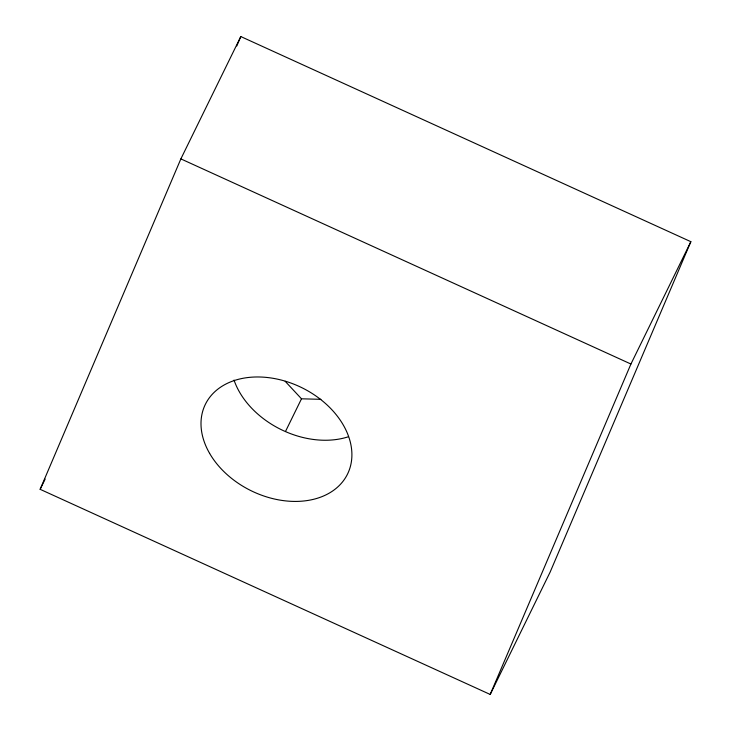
<?xml version="1.0" encoding="UTF-8"?>
<svg xmlns="http://www.w3.org/2000/svg" width="731" height="731" viewBox="0 0 731 731"><rect width="100%" height="100%" fill="white"/><g stroke="black" fill="none" stroke-linecap="round" stroke-linejoin="round"><path stroke-width="1.1" d="M40.141 489.313L180.868 158.892L240.801 36.55L690.859 241.687L550.132 572.108L490.199 694.45L40.141 489.313L45.139 479.116M236.78 45.989L240.801 36.55M490.199 694.45L630.926 364.029L690.859 241.687M285.51 431.427L301.492 398.806L320.891 399.327M180.868 158.892L630.926 364.029M285.181 381.299L301.492 398.806M348.203 436.809A79.167 57.42 26.1 0 1 234.03 380.093M209.614 453.375A79.167 57.42 26.1 0 0 340.18 484.589A79.167 57.42 26.1 0 0 279.562 379.636A79.167 57.42 26.1 0 0 209.614 453.375"/></g></svg>
